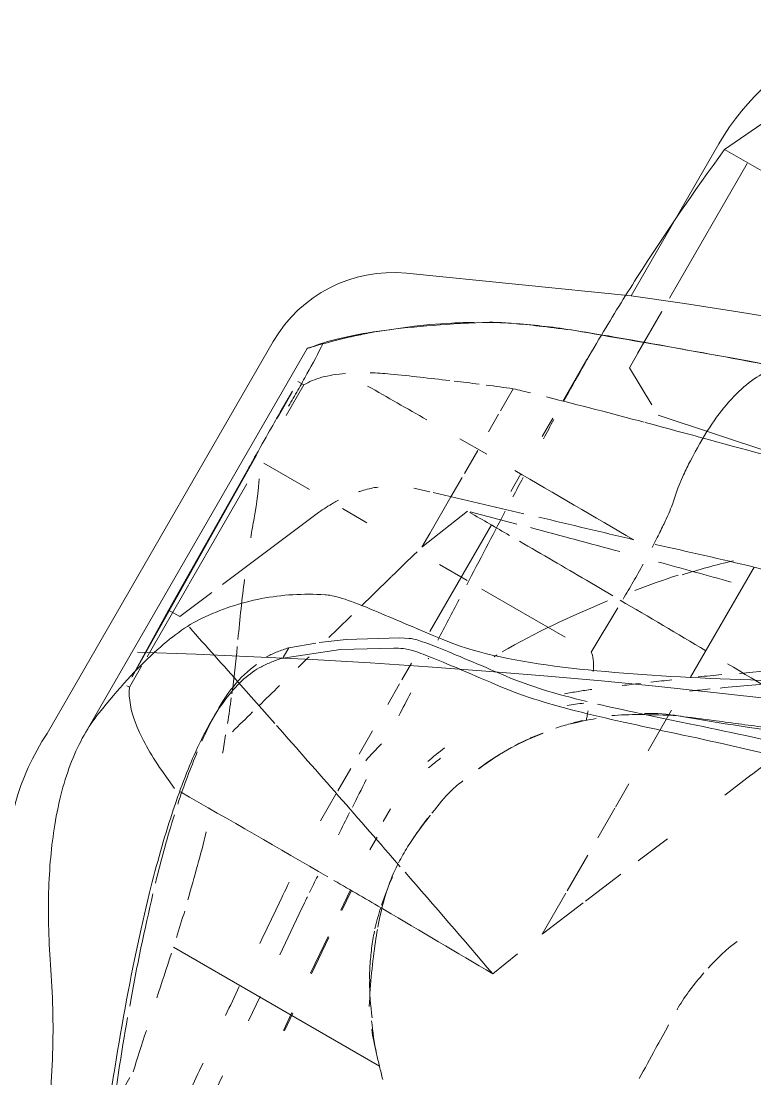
# Model space of a CAD drawing. Header units: inches. Extents: x 6664 to 8129, y 209 to 1287.
# Drawn here: x 7393.538 to 7395.488, y 649.472 to 652.28 of the extents above; entities that cross this region are included whole.
import ezdxf

# ---------------------------------------------------------------- set-up
doc = ezdxf.new("R2010")
doc.units = ezdxf.units.IN
doc.header["$MEASUREMENT"] = 0
doc.layers.add('I-FURN', color=30, linetype='Continuous', lineweight=9)

# ---------------------------------------------------------------- blocks, each defined once
blk = doc.blocks.new('Allsteel Seating Acuity Work-Conference Chair1 - Fully Adj_ Arms_ Mesh Back-V141-11th FLOOR POWER _ SIGNAL')
at = {"layer": 'I-FURN', "lineweight": 13}
for p, q in [((8.7834, -6.0333), (8.7834, -5.9782)), ((8.5726, -6.1606), (8.5677, -6.0989)), ((8.4934, -6.3979), (8.4891, -6.3462)), ((8.4921, -6.3457), (8.4966, -6.3983)), ((8.5911, -6.3928), (8.5854, -6.3216)), ((8.8562, -6.3911), (8.2241, -6.3911)), ((8.5115, -6.6197), (8.503, -6.5133)), ((8.506, -6.5131), (8.5145, -6.6207)), ((8.6109, -6.6352), (8.601, -6.5146)), ((8.6135, -6.6668), (8.6109, -6.6352)), ((8.5219, -6.756), (8.5176, -6.6989)), ((8.5204, -6.6983), (8.5247, -6.7559)), ((9.4304, -6.7151), (9.4304, -7.9165)), ((8.0554, -6.8326), (8.086, -6.7541)), ((9.1175, -6.7817), (9.0646, -6.7571)), ((9.3433, -7.9457), (9.3433, -6.764)), ((8.5334, -6.9144), (8.5334, -6.8755)), ((8.6853, -6.9588), (8.6853, -6.8775)), ((7.9721, -7.037), (8.0248, -6.9111)), ((8.0248, -6.9111), (8.0248, -7.037)), ((9.3061, -6.9302), (9.3023, -6.9302)), ((9.3023, -6.9302), (9.3023, -6.9946)), ((9.31, -6.9302), (9.3061, -6.9302)), ((8.5404, -6.9975), (8.5404, -6.9583)), ((9.0691, -6.9918), (9.0691, -6.9601)), ((9.318, -7.6326), (9.3103, -6.958)), ((9.3106, -6.9567), (9.3152, -7.1594)), ((8.6853, -7.037), (8.6853, -6.9695)), ((7.9235, -7.153), (7.9692, -7.044)), ((8.0248, -7.0436), (8.0248, -7.1529)), ((8.9199, -7.0401), (9.0492, -7.0832)), ((9.3023, -7.0235), (9.3023, -7.2456)), ((8.6853, -7.1529), (8.6853, -7.0817)), ((9.2807, -7.1598), (9.2385, -7.258)), ((9.2807, -7.1598), (9.3152, -7.1594)), ((9.3152, -7.1594), (9.3193, -7.5789)), ((7.8631, -7.297), (7.9009, -7.2069)), ((8.0248, -7.2062), (8.0248, -7.297)), ((8.9883, -7.2048), (8.9883, -7.201)), ((8.9883, -7.2324), (8.9883, -7.2048)), ((8.6853, -7.297), (8.6853, -7.2339)), ((8.9883, -7.2324), (8.9319, -7.2797)), ((9.3023, -7.2472), (9.3023, -7.5537)), ((8.0248, -7.3006), (8.0248, -7.3716)), ((8.9249, -7.2852), (8.8672, -7.3283)), ((9.2248, -7.2901), (9.099, -7.5832)), ((8.6853, -7.3603), (8.6853, -7.3093)), ((8.8672, -7.3283), (8.746, -7.4028)), ((8.7351, -7.4085), (8.7243, -7.4139)), ((8.746, -7.4028), (8.7351, -7.4085)), ((8.9721, -7.4043), (8.9736, -7.4036)), ((8.9736, -7.4036), (8.9752, -7.4028)), ((8.6853, -7.7846), (8.6853, -7.4573)), ((7.7551, -7.5546), (7.7893, -7.4731)), ((8.0248, -7.4731), (8.0248, -7.5371)), ((8.0248, -7.5371), (8.0248, -7.5978)), ((7.7234, -7.6302), (7.7546, -7.5557)), ((8.284, -7.762), (8.2862, -7.6243)), ((8.6219, -7.6243), (8.3664, -7.6243)), ((8.752, -7.6243), (8.6665, -7.6243)), ((9.0491, -7.6243), (8.9744, -7.6243)), ((9.2913, -7.6243), (9.1512, -7.6243)), ((8.8156, -7.6413), (8.7589, -7.7845)), ((8.8156, -7.6413), (8.8156, -7.6831)), ((8.8156, -7.6831), (8.8156, -7.7955)), ((8.0248, -7.6991), (8.0248, -8.0364)), ((9.3202, -7.8251), (9.3193, -7.7448)), ((8.9126, -7.7659), (8.8708, -7.7787)), ((9.3023, -7.7633), (9.3023, -7.8573)), ((9.3207, -7.7631), (9.3206, -7.8278)), ((8.312, -7.7828), (8.3929, -7.7834)), ((8.7517, -7.7865), (8.6274, -7.8203)), ((8.8156, -7.7955), (8.8156, -7.8545)), ((9.3023, -7.8573), (9.3206, -7.8571)), ((8.6853, -7.9405), (8.6853, -7.8873)), ((8.8156, -7.8667), (8.8156, -7.9377)), ((8.7897, -7.9408), (8.872, -7.9407)), ((8.8156, -7.9945), (8.8156, -8.049)), ((8.6853, -8.1118), (8.6853, -8.0554)), ((8.8156, -8.0591), (8.8156, -8.1267)), ((8.3048, -8.1165), (8.2971, -8.0782)), ((9.204, -8.0782), (9.1258, -8.1397)), ((8.3095, -8.1549), (8.3048, -8.1165)), ((9.1258, -8.1397), (9.0929, -8.1632)), ((8.6853, -8.2921), (8.6853, -8.164)), ((9.0929, -8.1632), (9.0437, -8.1961)), ((8.6675, -8.4974), (9.2149, -8.2503)), ((8.133, -8.3233), (8.4472, -8.2586)), ((8.4753, -8.274), (8.5764, -8.3292)), ((8.5764, -8.3292), (8.5764, -8.3648)), ((8.5764, -8.3648), (8.5764, -8.3292)), ((8.5764, -8.5012), (8.5764, -8.3648)), ((8.5764, -8.373), (8.5764, -8.5012)), ((8.6675, -8.4974), (8.6675, -8.9634)), ((8.5764, -8.5427), (8.5764, -8.9549)), ((8.5764, -8.9549), (8.5764, -8.5427)), ((8.6471, -8.958), (6.8783, -8.958))]:
    blk.add_line(p, q, dxfattribs=at)
at = {"layer": 'I-FURN', "lineweight": 13, "flags": 128}
for points in [[(8.7458, -7.3716), (8.8671, -7.297), (8.9883, -7.201)], [(7.6979, -9.8097), (8.0342, -9.6584), (8.3133, -9.459), (8.5211, -9.2215), (8.6471, -8.958)]]:
    blk.add_lwpolyline(points, dxfattribs=at)
at = {"layer": 'I-FURN', "lineweight": 13}
for centre, radius, start, end in [((8.8012, -6.6723), 0.6306, 356.1136, 33.7004), ((0, 10.3529), 19.7214, 241.76295, 298.23705), ((9.0642, -7.9165), 0.3662, 294.2973, 0), ((0.0519, 13.0915), 23.2445, 247.12741, 291.75574), ((8.0165, -8.9634), 0.651, 287.5435, 0)]:
    blk.add_arc(centre, radius, start, end, dxfattribs=at)
for centre, major_axis, ratio, start_param, end_param in [((8.7402, 42.8301), (51.5866, 0), 0.961262, 4.699708, 4.706185), ((51.9678, 152.1524), (37.2013, 160.8448), 0.617887, 3.073453, 3.076933), ((8.7402, 42.8301), (51.5866, 0), 0.961262, 4.706185, 4.709193), ((8.7402, 42.8301), (51.5866, 0), 0.961262, 4.709565, 4.718323), ((51.9678, 152.1524), (37.2013, 160.8448), 0.617887, 3.077121, 3.081994), ((51.9678, 152.1524), (37.2013, 160.8448), 0.617887, 3.083399, 3.085408), ((8.3828, 60.5759), (0, 68.0431), 0.100696, 3.191453, 3.194601), ((9.3179, -7.5214), (-0.0026, 0.25), 0.003024, 4.256067, 4.470239), ((181.8787, 76.1896), (174.3955, 83.9699), 0.00388, 3.214613, 3.216872), ((9.3179, -7.5214), (-0.0026, 0.25), 0.003024, 3.399378, 4.256067), ((8.7402, 42.6993), (52.5182, 0), 0.961262, 4.691878, 4.697486), ((8.7402, 42.6993), (52.5182, 0), 0.961262, 4.698767, 4.70379), ((8.7402, 42.6993), (52.5182, 0), 0.961262, 4.705779, 4.709688), ((10.0934, 115.7518), (28.867, 124.8103), 0.617887, 3.481937, 3.484809), ((8.7402, 42.6993), (52.5182, 0), 0.961262, 4.710286, 4.712608), ((11.4127, 112.4255), (28.5379, 120.9106), 0.625221, 3.464699, 3.467639), ((10.0934, 115.7518), (28.867, 124.8103), 0.617887, 3.478447, 3.481463), ((11.4127, 112.4255), (28.5379, 120.9106), 0.625221, 3.461024, 3.463424), ((8.7402, 42.9129), (52.9031, 0), 0.961262, 4.704786, 4.711696), ((8.7402, 42.9129), (52.9031, 0), 0.961262, 4.716793, 4.720215), ((8.4397, 23.327), (7.3217, 31.6563), 0.617887, 3.479901, 3.492224), ((9.2436, 23.4303), (7.5098, 31.8178), 0.625221, 3.480297, 3.482427), ((-10.6148, -8.2514), (18.9283, 0), 0.248134, 0.011766, 0.02054), ((9.2436, 23.4303), (7.5098, 31.8178), 0.625221, 3.466154, 3.478316), ((11.4308, 112.8902), (28.7339, 121.7409), 0.625221, 3.461986, 3.466121)]:
    blk.add_ellipse(centre, major_axis=major_axis, ratio=ratio, start_param=start_param, end_param=end_param, dxfattribs=at)
for points in [[(9.1082, -6.176), (9.0637, -6.1107), (8.9817, -5.9746), (8.9139, -5.8272), (8.8835, -5.7506)], [(8.9835, -6.4847), (8.955, -6.3861), (8.8853, -6.1731), (8.7903, -5.9295), (8.7365, -5.8003)], [(8.7565, -5.8826), (8.7974, -5.982), (8.8367, -6.0797), (8.8682, -6.168)], [(8.7834, -6.0509), (8.7913, -6.0869), (8.7995, -6.1244), (8.8079, -6.1635)], [(8.6272, -6.0794), (8.6295, -6.1074), (8.6318, -6.1353), (8.6342, -6.1638)], [(9.2915, -6.5146), (9.2717, -6.4621), (9.2213, -6.3531), (9.1495, -6.2363), (9.1082, -6.176)], [(8.8784, -6.1971), (8.9156, -6.2999), (8.9466, -6.3953), (8.9742, -6.4863)], [(8.827, -6.2527), (8.8354, -6.292), (8.844, -6.333), (8.8528, -6.3748)], [(8.6455, -6.3032), (8.6478, -6.3312), (8.65, -6.3595), (8.6523, -6.3878)], [(8.1991, -6.3651), (8.2073, -6.3736), (8.2236, -6.3906), (8.2396, -6.4074), (8.2475, -6.4157)], [(8.2475, -6.4157), (8.2436, -6.4116), (8.2358, -6.4035), (8.228, -6.3952), (8.2241, -6.3911)], [(8.3022, -6.4846), (8.2854, -6.4616), (8.2672, -6.4386), (8.2475, -6.4157)], [(8.2475, -6.4157), (8.2633, -6.4325), (8.2777, -6.4491), (8.2909, -6.4655)], [(8.862, -6.4173), (8.8673, -6.4413), (8.8727, -6.4652), (8.8782, -6.4891)], [(9.0644, -6.8703), (9.0591, -6.8173), (9.0404, -6.6999), (9.0052, -6.5601), (8.9835, -6.4847)], [(8.3594, -6.5727), (8.3442, -6.546), (8.3252, -6.5193), (8.3052, -6.4926)], [(8.9827, -6.5146), (9.0014, -6.5793), (9.017, -6.6399), (9.0297, -6.6965)], [(9.3383, -6.8307), (9.3453, -6.785), (9.3444, -6.6865), (9.314, -6.5742), (9.2915, -6.5146)], [(8.886, -6.5193), (8.9011, -6.5805), (8.9165, -6.6413), (8.9336, -6.6998)], [(8.6148, -6.6851), (8.6146, -6.6818), (8.6141, -6.6754), (8.6137, -6.6696), (8.6135, -6.6668)], [(8.4316, -6.7575), (8.4275, -6.7386), (8.4227, -6.7197), (8.4167, -6.7008)], [(8.6185, -6.746), (8.6175, -6.7297), (8.6165, -6.7136), (8.6156, -6.6976)], [(9.036, -6.7254), (9.0472, -6.7784), (9.0545, -6.8261), (9.0606, -6.8721)], [(8.4453, -6.8442), (8.4425, -6.8178), (8.4385, -6.791), (8.433, -6.764)], [(9.3023, -6.9302), (9.2902, -6.9036), (9.2472, -6.8529), (9.1667, -6.8053), (9.1175, -6.7817)], [(9.2279, -7.1841), (9.2521, -7.1485), (9.2947, -7.054), (9.3257, -6.9128), (9.3383, -6.8307)], [(8.6295, -6.9349), (8.6282, -6.9122), (8.6269, -6.8901), (8.6257, -6.8683)], [(9.0261, -7.1529), (9.0453, -7.1228), (9.0708, -7.0454), (9.0708, -6.9342), (9.0644, -6.8703)], [(9.0008, -6.9028), (9.0063, -6.9184), (9.0121, -6.9336), (9.018, -6.9486)], [(9.0644, -6.9022), (9.0673, -6.9306), (9.0688, -6.9573), (9.0691, -6.9824)], [(7.6142, -6.9227), (7.614, -6.9606), (7.6088, -6.9985), (7.6013, -7.0368)], [(7.6142, -6.916), (7.6142, -6.9182), (7.6142, -6.9205), (7.6142, -6.9227)], [(8.4419, -7.0256), (8.4451, -7.0044), (8.4474, -6.9829), (8.4486, -6.9612)], [(8.6348, -7.0326), (8.6333, -7.0047), (8.6318, -6.9775), (8.6302, -6.9507)], [(9.0065, -6.9648), (8.9998, -6.9889), (8.993, -7.0129), (8.9863, -7.037)], [(9.0284, -6.9775), (9.0368, -6.9993), (9.0455, -7.0205), (9.0545, -7.0415)], [(9.0692, -6.9918), (9.0692, -7.0194), (9.0687, -7.0463), (9.0644, -7.0683)], [(8.4405, -7.0333), (8.4404, -7.034), (8.4403, -7.0347), (8.4402, -7.0354)], [(7.5981, -7.0532), (7.5901, -7.0864), (7.5809, -7.1202), (7.5666, -7.1534)], [(8.6612, -7.0753), (8.657, -7.0952), (8.6528, -7.1152), (8.6471, -7.1353)], [(8.98, -7.0593), (8.9731, -7.084), (8.9661, -7.1087), (8.9592, -7.1334)], [(9.0644, -7.0683), (9.0601, -7.1008), (9.0508, -7.1267), (9.0405, -7.1513)], [(9.0578, -7.0513), (9.074, -7.0908), (9.0908, -7.1293), (9.1082, -7.1671)], [(8.5074, -7.142), (8.5028, -7.1548), (8.4976, -7.1675), (8.4923, -7.1803)], [(8.4968, -7.2099), (8.5041, -7.1919), (8.5113, -7.1738), (8.5175, -7.1557)], [(8.9883, -7.201), (8.9956, -7.1933), (9.0092, -7.1777), (9.0208, -7.1613), (9.0261, -7.1529)], [(8.9752, -7.4028), (9.0273, -7.3769), (9.1216, -7.3146), (9.1958, -7.2311), (9.2279, -7.1841)], [(9.0263, -7.1841), (9.021, -7.1924), (9.0093, -7.2089), (8.9956, -7.2247), (8.9883, -7.2324)], [(9.0271, -7.1828), (9.0268, -7.1832), (9.0266, -7.1837), (9.0263, -7.1841)], [(9.1163, -7.1845), (9.1393, -7.2346), (9.1615, -7.2841), (9.1804, -7.3309)], [(8.3903, -7.2064), (8.3753, -7.2399), (8.3601, -7.2723), (8.3436, -7.299)], [(8.3623, -7.266), (8.3729, -7.2466), (8.3824, -7.2269), (8.3909, -7.2068)], [(8.9406, -7.1994), (8.9369, -7.2125), (8.9332, -7.2256), (8.9295, -7.2387)], [(8.6478, -7.2913), (8.6467, -7.2682), (8.6456, -7.2452), (8.6445, -7.2223)], [(8.2897, -7.3743), (8.3092, -7.3502), (8.3268, -7.3254), (8.3426, -7.2999)], [(8.337, -7.3092), (8.3222, -7.3335), (8.3065, -7.3539), (8.2907, -7.3736)], [(8.9096, -7.3093), (8.902, -7.3362), (8.8944, -7.363), (8.8868, -7.3899)], [(8.3045, -7.3565), (8.3145, -7.3446), (8.3161, -7.3423), (8.3095, -7.3498)], [(8.6421, -7.4008), (8.6629, -7.398), (8.6973, -7.3922), (8.7177, -7.3859), (8.7243, -7.3826)], [(8.2669, -7.4028), (8.2623, -7.4081), (8.2577, -7.4132), (8.2531, -7.4181)], [(8.4488, -7.4249), (8.4894, -7.4202), (8.5624, -7.4113), (8.6184, -7.4039), (8.6421, -7.4008)], [(8.6527, -7.3944), (8.6527, -7.3938), (8.6526, -7.3932), (8.6526, -7.3926)], [(8.7243, -7.4139), (8.7177, -7.4172), (8.7076, -7.4203), (8.694, -7.4233)], [(8.8392, -7.432), (8.8729, -7.4279), (8.9288, -7.4192), (8.9615, -7.4095), (8.9721, -7.4043)], [(7.666, -7.6478), (7.7717, -7.6177), (7.9708, -7.5544), (8.2374, -7.4673), (8.3831, -7.4325), (8.4488, -7.4249)], [(8.1869, -7.4787), (8.2038, -7.4645), (8.2212, -7.4486), (8.2386, -7.4322)], [(8.2398, -7.432), (8.2369, -7.435), (8.2299, -7.442), (8.2204, -7.451), (8.215, -7.4561)], [(8.2531, -7.4181), (8.2486, -7.4229), (8.2442, -7.4276), (8.2398, -7.432)], [(8.6426, -7.432), (8.619, -7.4351), (8.5633, -7.4424), (8.4907, -7.4513), (8.4503, -7.4561)], [(8.6708, -7.4278), (8.6622, -7.4292), (8.6529, -7.4306), (8.6426, -7.432)], [(8.6468, -7.4561), (8.6852, -7.4513), (8.7555, -7.4423), (8.8134, -7.4351), (8.8392, -7.432)], [(8.694, -7.4233), (8.6871, -7.4248), (8.6785, -7.4263), (8.6694, -7.4277)], [(8.8766, -7.4262), (8.8665, -7.4619), (8.8564, -7.4976), (8.8463, -7.5332)], [(9.2219, -7.4353), (9.2282, -7.4521), (9.2343, -7.4687), (9.2402, -7.4851)], [(7.1818, -8.1186), (7.3308, -8.0541), (7.6165, -7.9161), (8.0073, -7.7034), (8.3635, -7.5308), (8.5584, -7.4668), (8.6468, -7.4561)], [(8.2118, -7.4739), (8.2105, -7.4702), (8.2091, -7.4664), (8.2078, -7.4627)], [(8.4503, -7.4561), (8.3844, -7.4637), (8.3115, -7.4815), (8.2305, -7.5053)], [(8.2711, -7.4695), (8.2653, -7.4743), (8.2536, -7.4838), (8.2416, -7.4931), (8.2355, -7.4977)], [(8.6605, -7.5703), (8.6588, -7.5297), (8.657, -7.489), (8.6552, -7.4487)], [(8.2158, -7.4851), (8.2145, -7.4814), (8.2132, -7.4776), (8.2118, -7.4739)], [(8.2646, -7.5167), (8.2741, -7.5089), (8.2833, -7.5009), (8.2923, -7.4929)], [(8.5039, -7.485), (8.5025, -7.4876), (8.501, -7.4903), (8.4995, -7.4929)], [(9.2402, -7.4851), (9.2552, -7.5261), (9.2688, -7.5585), (9.2808, -7.5819)], [(8.1547, -7.5061), (8.1192, -7.5303), (8.0681, -7.5607), (8.0016, -7.5934)], [(8.2028, -7.5135), (8.1691, -7.5237), (8.1347, -7.5348), (8.099, -7.5465)], [(8.2355, -7.5397), (8.2454, -7.5321), (8.2551, -7.5245), (8.2646, -7.5167)], [(8.4918, -7.5067), (8.4425, -7.5939), (8.3817, -7.6785), (8.3168, -7.7641)], [(8.0016, -7.5934), (8.0276, -7.5842), (8.0546, -7.5712), (8.0826, -7.5545)], [(8.8459, -7.5346), (8.8374, -7.5644), (8.829, -7.5942), (8.8205, -7.624)], [(8.2862, -7.6243), (8.2778, -7.6197), (8.2677, -7.6056), (8.256, -7.5823)], [(8.0016, -7.5934), (7.7934, -7.6692), (7.3532, -7.859), (6.8654, -8.0411), (6.6096, -8.1186)], [(8.1317, -7.618), (8.1448, -7.6083), (8.1578, -7.5985), (8.1708, -7.5887)], [(8.064, -7.6683), (8.0792, -7.657), (8.0944, -7.6457), (8.1094, -7.6345)], [(8.6713, -7.8341), (8.6684, -7.7595), (8.6654, -7.6868), (8.6624, -7.6143)], [(8.008, -7.6659), (7.9933, -7.6765), (7.9786, -7.6872), (7.9638, -7.6978)], [(7.9418, -7.7135), (7.8962, -7.746), (7.8503, -7.7785), (7.8037, -7.8109)], [(7.9561, -7.7469), (7.9732, -7.7345), (7.9902, -7.7221), (8.0071, -7.7097)], [(7.6781, -7.942), (7.7603, -7.8858), (7.8393, -7.8291), (7.9172, -7.7722)], [(8.2838, -7.8955), (8.2834, -7.878), (8.283, -7.8421), (8.2832, -7.806), (8.2835, -7.7883)], [(9.3098, -7.7883), (9.3095, -7.8045), (9.3094, -7.821), (9.3094, -7.8375)], [(8.2685, -7.8243), (8.2425, -7.8551), (8.2164, -7.8862), (8.1889, -7.9169)], [(9.2216, -7.9387), (9.2412, -7.9256), (9.2745, -7.8987), (9.2952, -7.8712), (9.3023, -7.8573)], [(8.6751, -7.9353), (8.6744, -7.916), (8.6737, -7.8968), (8.6729, -7.8777)], [(8.1801, -7.9232), (8.1481, -7.957), (8.1158, -7.991), (8.0806, -8.0234)], [(8.2877, -7.9917), (8.2868, -7.9777), (8.286, -7.9623), (8.2853, -7.9462)], [(9.3383, -7.9509), (9.3441, -7.9449), (9.3448, -7.9441), (9.3406, -7.9485)], [(8.9721, -8.2393), (9.0639, -8.1814), (9.2168, -8.0755), (9.3081, -7.9892), (9.3383, -7.9509)], [(9.1175, -7.9973), (9.1348, -7.9895), (9.151, -7.9814), (9.1661, -7.9732)], [(9.3406, -7.9485), (9.3365, -7.9528), (9.3273, -7.9623), (9.3133, -7.977)], [(8.2971, -8.0782), (8.296, -8.0737), (8.2938, -8.061), (8.2905, -8.0315), (8.2886, -8.0058), (8.2877, -7.9917)], [(8.9728, -8.061), (9.0212, -8.0402), (9.0694, -8.019), (9.1175, -7.9973)], [(8.0248, -8.0364), (7.9138, -8.0673), (7.8028, -8.0969), (7.6918, -8.1253)], [(8.6815, -8.1099), (8.6808, -8.0905), (8.6801, -8.0713), (8.6794, -8.0521)], [(8.9005, -8.0917), (8.9209, -8.0831), (8.9414, -8.0745), (8.9617, -8.0658)], [(8.8156, -8.1267), (8.8379, -8.1176), (8.8602, -8.1085), (8.8824, -8.0992)], [(8.684, -8.3669), (8.6849, -8.2987), (8.6845, -8.2313), (8.6832, -8.1645)], [(8.25, -8.5093), (8.2743, -8.4774), (8.309, -8.3932), (8.3158, -8.2685), (8.3122, -8.1961)], [(9.0437, -8.1961), (9.0273, -8.2068), (9.0105, -8.2172), (8.9932, -8.2274)], [(8.7505, -8.3427), (8.8087, -8.3186), (8.9049, -8.2773), (8.9574, -8.2497), (8.9721, -8.2393)], [(8.9742, -8.2384), (8.9523, -8.2509), (8.9301, -8.2632), (8.9062, -8.2746)], [(8.8943, -8.2805), (8.849, -8.3027), (8.801, -8.3234), (8.7505, -8.3427)], [(6.9227, -8.9467), (7.0772, -8.9014), (7.382, -8.8114), (7.8087, -8.6746), (8.1909, -8.5455), (8.5142, -8.43), (8.6813, -8.3695), (8.7505, -8.3427)], [(8.7505, -8.3427), (8.6577, -8.3767), (8.5734, -8.4078), (8.4974, -8.4356)], [(8.4568, -8.4504), (8.3706, -8.4818), (8.2961, -8.5085), (8.2334, -8.5296)], [(8.4974, -8.4356), (8.4836, -8.4407), (8.4698, -8.4457), (8.4568, -8.4504)]]:
    blk.add_open_spline(points, degree=3, dxfattribs=at)
for points, knots in [([(8.3267, -6.5146), (8.3554, -6.5699), (8.3841, -6.6335), (8.4064, -6.6926), (8.4101, -6.7028)], [0, 0, 0, 0, 0.1666667, 0.2019619, 0.2019619, 0.2019619, 0.2019619]), ([(8.6623, -6.5138), (8.665, -6.5483), (8.6695, -6.6074), (8.674, -6.6687), (8.6759, -6.694)], [0.18268, 0.18268, 0.18268, 0.18268, 0.5, 0.7209554, 0.7209554, 0.7209554, 0.7209554]), ([(8.4146, -6.6946), (8.4123, -6.6875), (8.4048, -6.6659), (8.3894, -6.6302), (8.3734, -6.5967), (8.3618, -6.5776), (8.3587, -6.5728)], [0.7564163, 0.7564163, 0.7564163, 0.7564163, 0.775, 0.8125, 0.85, 0.8626338, 0.8626338, 0.8626338, 0.8626338]), ([(7.6097, -6.7079), (7.6106, -6.7376), (7.612, -6.7908), (7.613, -6.846), (7.6134, -6.8701)], [0.1019119, 0.1019119, 0.1019119, 0.1019119, 0.5, 0.8055105, 0.8055105, 0.8055105, 0.8055105]), ([(8.4123, -6.7089), (8.425, -6.7447), (8.4419, -6.8027), (8.4485, -6.8564), (8.4498, -6.8777)], [0.2089275, 0.2089275, 0.2089275, 0.2089275, 0.3333333, 0.4211033, 0.4211033, 0.4211033, 0.4211033]), ([(8.4501, -6.8836), (8.4509, -6.9005), (8.4511, -6.9549), (8.4445, -7.0019), (8.4405, -7.0333)], [0.4296272, 0.4296272, 0.4296272, 0.4296272, 0.5, 0.6629139, 0.6629139, 0.6629139, 0.6629139]), ([(8.4392, -7.0423), (8.4351, -7.0707), (8.4288, -7.1134), (8.4161, -7.1458), (8.411, -7.1579)], [0.6791195, 0.6791195, 0.6791195, 0.6791195, 0.8333333, 0.9302415, 0.9302415, 0.9302415, 0.9302415]), ([(8.097, -7.5469), (8.0547, -7.5607), (7.9191, -7.6058), (7.7719, -7.654), (7.666, -7.6851)], [0.507854, 0.507854, 0.507854, 0.507854, 0.6666667, 1, 1, 1, 1]), ([(7.852, -7.6554), (7.8761, -7.6455), (7.9343, -7.6215), (7.9646, -7.6093), (7.9717, -7.6059)], [0.7405392, 0.7405392, 0.7405392, 0.7405392, 0.8333333, 1, 1, 1, 1]), ([(9.099, -7.5832), (9.0925, -7.598), (9.083, -7.6167), (9.0725, -7.6339), (9.0698, -7.6381)], [-1, -1, -1, -1, -0.85, -0.8, -0.8, -0.8, -0.8]), ([(7.6865, -7.7226), (7.7236, -7.7077), (7.7797, -7.6851), (7.8321, -7.6637), (7.8512, -7.6558)], [0.5688369, 0.5688369, 0.5688369, 0.5688369, 0.6666667, 0.7348751, 0.7348751, 0.7348751, 0.7348751]), ([(9.0346, -7.6842), (9.0338, -7.685), (9.0307, -7.6885), (9.0181, -7.7017), (9.0058, -7.7136), (8.9956, -7.7209)], [-0.6, -0.6, -0.6, -0.6, -0.5875, -0.55, -0.4, -0.4, -0.4, -0.4]), ([(9.3094, -7.8375), (9.3094, -7.854), (9.3099, -7.9035), (9.3117, -7.9498), (9.3133, -7.977)], [0.25, 0.25, 0.25, 0.25, 0.5, 1, 1, 1, 1]), ([(9.3133, -7.977), (9.3057, -7.9845), (9.2946, -7.9954), (9.2804, -8.0094), (9.2701, -8.0194), (9.26, -8.0289), (9.25, -8.0379), (9.2405, -8.0464), (9.2347, -8.0517), (9.2319, -8.0542)], [0, 0, 0, 0, 0.1666667, 0.25, 0.3333333, 0.4166667, 0.5, 0.5833333, 0.6666667, 0.6666667, 0.6666667, 0.6666667]), ([(9.2319, -8.0542), (9.2291, -8.0567), (9.2239, -8.0615), (9.2141, -8.0702), (9.2078, -8.0754), (9.204, -8.0782)], [0.6666667, 0.6666667, 0.6666667, 0.6666667, 0.75, 0.8333333, 1, 1, 1, 1]), ([(8.6471, -8.958), (8.6622, -8.8184), (8.6774, -8.6195), (8.6831, -8.4263), (8.684, -8.3669)], [0, 0, 0, 0, 0.5, 0.7248945, 0.7248945, 0.7248945, 0.7248945])]:
    blk.add_open_spline(points, degree=3, knots=knots, dxfattribs=at)

msp = doc.modelspace()

# ---------------------------------------------------------------- block references
at = {"layer": 'I-FURN', "rotation": 149.9998874387214}
msp.add_blockref('Allsteel Seating Acuity Work-Conference Chair1 - Fully Adj_ Arms_ Mesh Back-V141-11th FLOOR POWER _ SIGNAL', (7398.4169, 639.8585), dxfattribs=at)

doc.saveas('drawing.dxf')
